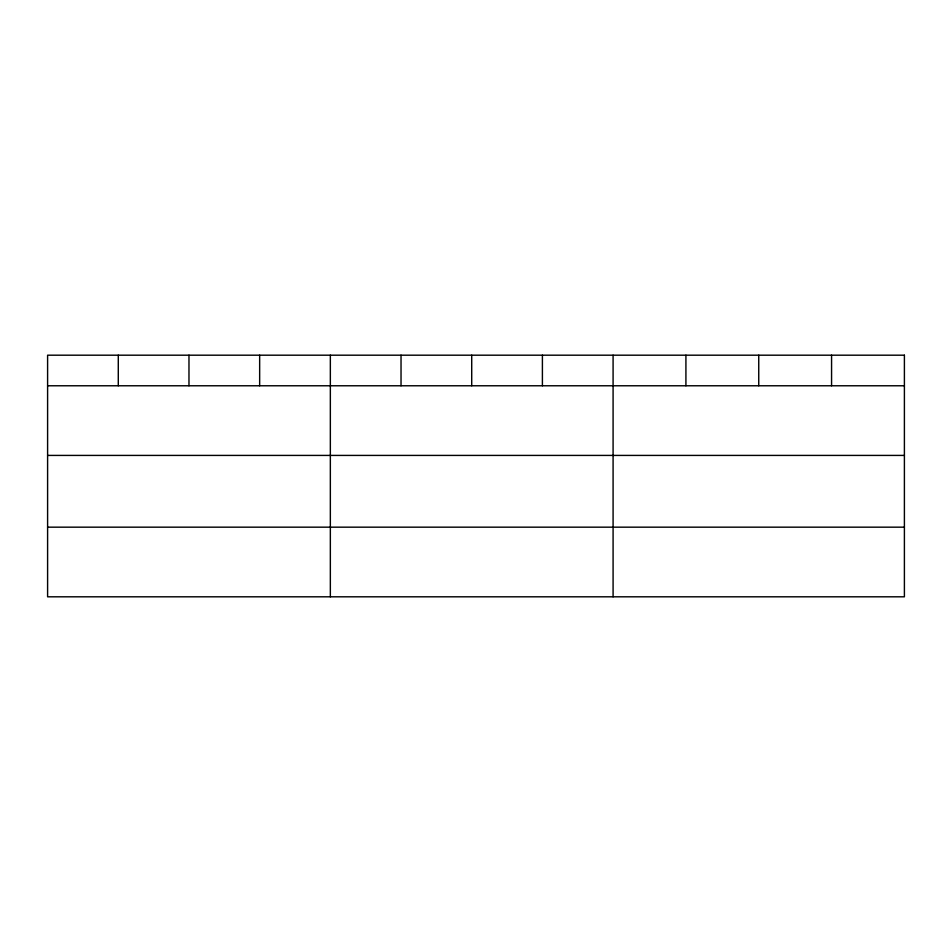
<?xml version="1.0" encoding="UTF-8"?>
<svg xmlns="http://www.w3.org/2000/svg" width="952" height="952" viewBox="0 0 952 952"><rect width="100%" height="100%" fill="white"/><g stroke="black" fill="none" stroke-linecap="round" stroke-linejoin="round"><path stroke-width="1.43" d="M47.6 385.774L904.4 385.774M47.6 455.413L904.4 455.413M47.6 527.17L904.4 527.17M831.572 355.191L831.572 385.774M758.744 355.191L758.744 385.774M685.916 355.191L685.916 385.774M613.088 355.191L613.088 596.809M542.402 355.191L542.402 385.774M471.716 355.191L471.716 385.774M401.03 355.191L401.03 385.774M330.344 355.191L330.344 596.809M259.658 355.191L259.658 385.774M188.972 355.191L188.972 385.774M118.286 355.191L118.286 385.774M904.4 355.191L47.6 355.191L47.6 596.809L904.4 596.809L904.4 355.191"/></g></svg>
